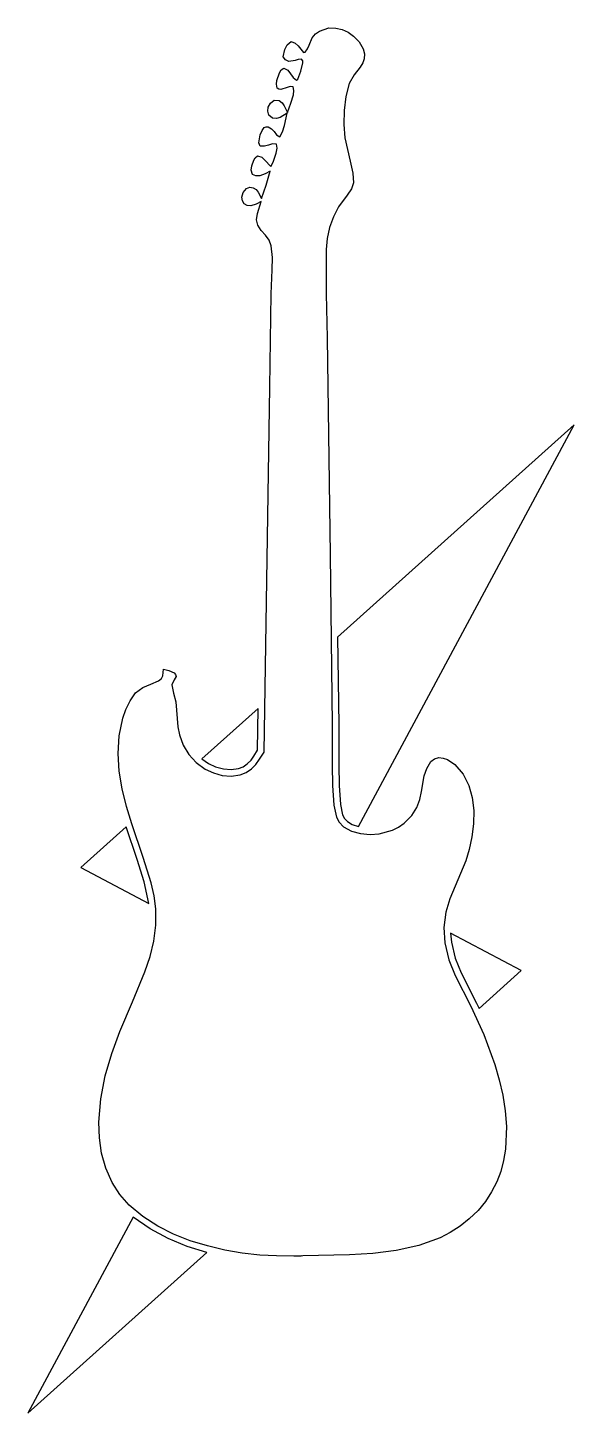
# Model space of a CAD drawing. Extents: x 62 to 147, y 33 to 248.
import ezdxf

# ---------------------------------------------------------------- set-up
doc = ezdxf.new("R2010")
doc.units = 0

msp = doc.modelspace()

# ---------------------------------------------------------------- linework, layer by layer
at = {"layer": 'Layer 1', "color": 7}
for points in [[(108.38693, 247.762094), (109.446905, 247.704793), (110.426541, 247.486046), (111.344379, 247.082729), (112.21896, 246.471714), (113.079374, 245.573198), (113.70578, 244.499444), (113.917722, 243.684814), (113.874215, 242.955831), (113.634017, 242.289501), (113.25589, 241.662829), (112.320885, 240.436487), (111.53928, 239.092854), (110.989711, 237.084185), (110.723178, 234.917189), (110.69697, 232.728248), (110.86838, 230.653744), (111.674045, 227.067971), (112.077977, 225.207293), (112.19846, 223.701154), (111.880862, 222.747927), (111.225274, 221.772963), (109.84006, 219.939144), (109.0674, 218.39574), (108.477389, 216.748584), (108.091173, 215.043228), (107.9299, 213.325224), (107.94583, 206.473528), (108.08371, 199.618974), (108.55539, 165.92698), (108.90256, 139.55862), (108.903666, 133.29385), (108.959005, 130.129466), (109.16623, 127.0928), (109.545991, 125.241054), (109.972491, 124.433628), (110.65305, 123.73538), (111.868186, 123.07272), (113.30442, 122.679227), (114.795584, 122.534026), (116.17551, 122.61624), (118.232151, 123.189909), (119.18343, 123.670721), (120.06467, 124.28323), (121.255555, 125.474982), (122.023535, 126.708826), (122.484171, 127.964643), (122.753028, 129.222315), (123.177649, 131.662746), (123.56454, 132.805268), (124.2219, 133.86917), (124.778359, 134.306789), (125.46555, 134.47854), (126.145946, 134.410747), (126.803135, 134.178045), (127.94407, 133.39749), (129.213888, 131.897166), (130.097159, 130.164189), (130.635941, 128.261989), (130.87229, 126.253995), (130.848264, 124.203635), (130.605918, 122.174338), (130.187312, 120.229534), (129.6345, 118.43265), (127.977211, 114.504305), (127.167312, 112.530107), (126.54514, 110.50345), (126.254001, 108.110445), (126.40891, 105.70316), (127.022566, 103.061453), (127.981605, 100.636999), (130.40354, 95.90482), (132.462697, 91.471354), (134.172216, 86.846042), (134.850113, 84.478052), (135.385702, 82.082029), (135.760684, 79.664618), (135.95676, 77.23246), (135.815378, 73.677513), (135.518841, 71.941049), (135.064119, 70.249183), (134.445495, 68.614857), (133.657253, 67.051016), (132.693677, 65.570602), (131.54905, 64.18656), (130.189104, 62.864613), (128.748285, 61.726032), (127.234157, 60.756705), (125.654288, 59.942519), (122.327588, 58.723119), (118.828711, 57.954931), (115.218187, 57.525054), (111.556541, 57.320585), (104.322, 57.13627), (103.032671, 57.092067), (103.55469, 57.119114), (104.081801, 57.142363), (102.80775, 57.08677), (100.208189, 57.126029), (97.631473, 57.23734), (94.920822, 57.559641), (92.194983, 58.031012), (89.486698, 58.669513), (86.828708, 59.493201), (84.253754, 60.520137), (81.794578, 61.768377), (79.48392, 63.255982), (77.354523, 65.00101), (75.908702, 66.664706), (74.706233, 68.51078), (73.706004, 70.737366), (73.05363, 73.068459), (72.710688, 75.470687), (72.638753, 77.91068), (72.93892, 81.504766), (73.635142, 85.068638), (74.645462, 88.565493), (75.887923, 91.95853), (77.863135, 96.546924), (79.791422, 101.205356), (80.57983, 103.580835), (81.166739, 105.997823), (81.488896, 108.464318), (81.483043, 110.98832), (81.209049, 113.026285), (80.741927, 115.027994), (79.510483, 118.95561), (77.76384, 124.185951), (76.950734, 126.882738), (76.272848, 129.613633), (75.801492, 132.36341), (75.607973, 135.116843), (75.763601, 137.858705), (76.339683, 140.57377), (76.809065, 141.917263), (77.472097, 143.290691), (78.350819, 144.502069), (79.467273, 145.35941), (80.701293, 145.846105), (81.909603, 146.37015), (82.354413, 146.74998), (82.547909, 147.178562), (82.697103, 148.21439), (83.529408, 148.012526), (84.308433, 147.61087), (84.553978, 147.375214), (84.637583, 147.05276), (84.314143, 146.53713), (83.988943, 145.77395), (84.212787, 144.455226), (84.579573, 143.10354), (84.807173, 140.545006), (84.925314, 139.266906), (85.164193, 138.00295), (85.750296, 136.394505), (86.621604, 134.942891), (87.762022, 133.695625), (89.155453, 132.70022), (90.423555, 132.108195), (91.79803, 131.718044), (93.209199, 131.594861), (94.587383, 131.80374), (95.497525, 132.175146), (96.327908, 132.71835), (97.040519, 133.407399), (97.597343, 134.21634), (98.293583, 135.29739), (99.172783, 191.99387), (99.383863, 206.452024), (99.567172, 210.203142), (99.589301, 212.101462), (99.428243, 213.915694), (99.08782, 214.80176), (98.503982, 215.572485), (97.854637, 216.309237), (97.317693, 217.093384), (97.140897, 217.955436), (97.271018, 218.941579), (97.828483, 220.772194), (97.058453, 220.375586), (96.240303, 220.114774), (95.69362, 220.162163), (95.214183, 220.428394), (94.92711, 220.892348), (94.867453, 221.439574), (95.07614, 222.201532), (95.576293, 222.808914), (96.07335, 222.998303), (96.601833, 222.933134), (97.057607, 222.644102), (97.401472, 222.216845), (97.911843, 221.233474), (98.636684, 223.347263), (99.258033, 225.495874), (98.46539, 225.076819), (97.627373, 224.777074), (97.035247, 224.756401), (96.495193, 224.995334), (96.306264, 225.637302), (96.400123, 226.298604), (96.696133, 227.190843), (96.943085, 227.573295), (97.306573, 227.869504), (97.945246, 227.648542), (98.43011, 227.217043), (99.347983, 226.208954), (99.727523, 226.907244), (100.196728, 228.305402), (100.323642, 229.055223), (100.2178, 229.683564), (99.608078, 229.719107), (98.983069, 229.549109), (98.345506, 229.369031), (97.698123, 229.374334), (97.492753, 229.880584), (97.71832, 231.150053), (97.986788, 231.789154), (98.334893, 232.271644), (98.610852, 232.399708), (98.928443, 232.393514), (99.442639, 232.078685), (99.858623, 231.636634), (100.255522, 231.127054), (100.76799, 230.824234), (101.176576, 231.615568), (101.475766, 232.583604), (101.89768, 234.492494), (100.814264, 233.84584), (100.22355, 233.662878), (99.605053, 233.707634), (99.038303, 234.185754), (98.87761, 234.790277), (98.956423, 235.414464), (99.282534, 236.049144), (99.848803, 236.494644), (100.6322, 236.442354), (101.101737, 236.114785), (101.446894, 235.646506), (101.94748, 234.582144), (102.46311, 236.067644), (102.875461, 237.338746), (102.9509, 237.997168), (102.80881, 238.610614), (102.33704, 238.621674), (101.865819, 238.466198), (100.92063, 238.153144), (100.60043, 238.200311), (100.3489, 238.403044), (100.237063, 239.016831), (100.287757, 239.59074), (100.67981, 240.734494), (100.940881, 241.199854), (101.38499, 241.483174), (101.992052, 241.167811), (102.413857, 240.625363), (102.805727, 240.048637), (103.32298, 239.630444), (103.54124, 239.780294), (104.005229, 241.034511), (104.33958, 242.307734), (104.317064, 242.621888), (104.11985, 242.862324), (103.607177, 242.836288), (103.118812, 242.694235), (102.17161, 242.519554), (101.6298, 242.776486), (101.25608, 243.247874), (101.53879, 244.370094), (101.896396, 245.104734), (102.51438, 245.612724), (103.127668, 245.375564), (103.580967, 244.939098), (104.42893, 243.918634), (104.68528, 243.969464), (105.051857, 244.488426), (105.30198, 245.052664), (105.80003, 246.201444), (106.301464, 246.800406), (106.930889, 247.232526), (108.38694, 247.762084), (108.38693, 247.762094)], [(146.50527, 186.10341), (109.72302, 153.15142), (109.90234, 139.5724), (109.905529, 133.292496), (109.959275, 130.165075), (110.1602, 127.19899), (110.48008, 125.59548), (110.78094, 125.01628), (111.25988, 124.53146), (112.008402, 124.101416), (112.95848, 123.77698), (146.50527, 186.10341), (146.50527, 186.10341)], [(97.398706, 142.10971), (88.638517, 134.26213), (89.646208, 133.57225), (90.772457, 133.051098), (91.977108, 132.712566), (93.180838, 132.601691), (94.304321, 132.76351), (95.03028, 133.062984), (95.700966, 133.504206), (96.27691, 134.057481), (96.718644, 134.69311), (97.298454, 135.62897), (97.298454, 135.63104), (97.398706, 142.10971), (97.398706, 142.10971)], [(76.862492, 123.71187), (69.810209, 117.39391), (80.389925, 111.81544), (79.647377, 115.216126), (78.560063, 118.64034), (76.862492, 123.71187), (76.862492, 123.71187)], [(127.26613, 107.2121), (127.39843, 105.84371), (127.978337, 103.361908), (128.899221, 101.045825), (131.2969, 96.3554), (131.70772, 95.53168), (138.26908, 101.40987), (127.26613, 107.2121), (127.26613, 107.2121)], [(77.966817, 63.15743), (61.573503, 32.70089), (89.426066, 57.65285), (86.363865, 58.600175), (83.400248, 59.815141), (80.584728, 61.325107), (77.966817, 63.15743), (77.966817, 63.15743)]]:
    msp.add_lwpolyline(points, dxfattribs=at)

doc.saveas('drawing.dxf')
